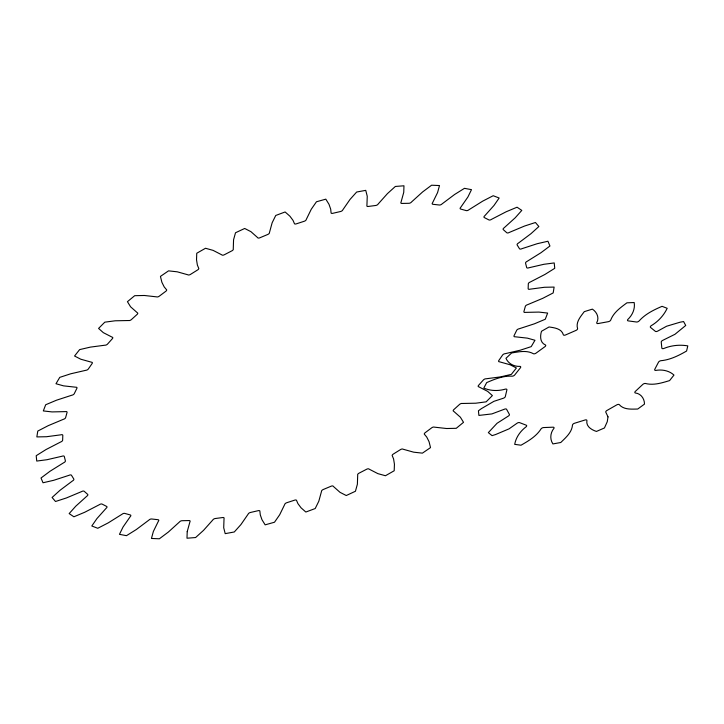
<?xml version="1.0" encoding="UTF-8"?>
<svg xmlns="http://www.w3.org/2000/svg" width="724" height="724" viewBox="0 0 724 724"><rect width="100%" height="100%" fill="white"/><g stroke="black" fill="none" stroke-linecap="round" stroke-linejoin="round"><path stroke-width="1.09" d="M187.208 531.669L186.991 538.213L195.598 537.543L203.498 530.393L212.747 520.04A2.091 1.068 -25.8 0 1 215.245 518.52L222.775 517.533A2.091 1.068 -25.8 0 1 224.033 518.556L223.707 527.733L225.2 533.642L234.295 531.977L240.911 524.592L248.133 514.149A2.091 1.068 -25.8 0 1 250.423 512.483L258.278 510.664A2.091 1.068 -25.8 0 1 259.898 511.425L260.269 514.818L261.97 519.714L265.147 524.846L274.496 522.23L279.672 514.782L284.695 504.51A2.091 1.068 -25.8 0 1 286.713 502.737L294.686 500.139A2.091 1.068 -25.8 0 1 296.632 500.628L297.926 503.623L301.057 507.823L305.836 512.031L315.212 508.538L318.813 501.216L321.51 491.37A2.091 1.068 -25.8 0 1 323.221 489.524L331.121 486.211A2.091 1.068 -25.8 0 1 333.348 486.41L340.009 492.329L346.262 495.533L355.448 491.243L357.385 484.211L357.692 475.034A2.091 1.068 -25.8 0 1 359.05 473.17L366.679 469.224A2.091 1.068 -25.8 0 1 369.122 469.134L377.865 473.632L385.449 475.74L394.2 470.754L394.435 464.202L393.584 458.944L392.336 455.921A2.091 1.068 -25.8 0 1 393.304 454.075L400.481 449.595A2.091 1.068 -25.8 0 1 403.087 449.215L413.694 452.183L422.409 453.143L430.527 447.595L429.051 441.676L426.735 437.061L424.599 434.5A2.091 1.068 -25.8 0 1 425.151 432.717L431.694 427.812A2.091 1.068 -25.8 0 1 434.409 427.151L446.608 428.518L456.256 428.309L463.523 422.327L460.373 417.196L453.686 411.286A2.091 1.068 -25.8 0 1 453.803 409.621L459.559 404.408A2.091 1.068 -25.8 0 1 462.301 403.476L475.804 403.205L486.139 401.838L492.383 395.576L487.632 391.349L478.872 386.86A2.091 1.068 -25.8 0 1 478.564 385.349L483.379 379.964A2.091 1.068 -25.8 0 1 486.094 378.788L500.565 376.887L511.325 374.389L516.402 367.991L510.167 364.778L499.542 361.819A2.091 1.068 -25.8 0 1 498.809 360.507L502.574 355.068A2.091 1.068 -25.8 0 1 505.18 353.683L520.266 350.199L531.199 346.633L534.973 340.262L527.407 338.144L515.189 336.787A2.091 1.068 -25.8 0 1 514.058 335.692L516.674 330.352A2.091 1.068 -25.8 0 1 519.117 328.787L534.439 323.8L545.263 319.257L547.643 313.067L538.937 312.089L525.425 312.379A2.091 1.068 -25.8 0 1 523.914 311.528L525.325 306.406A2.091 1.068 -25.8 0 1 527.534 304.704L542.719 298.342L553.181 292.93L554.113 287.084L544.475 287.274L530.004 289.184A2.091 1.068 -25.8 0 1 528.149 288.614L528.312 283.835A2.091 1.068 -25.8 0 1 530.249 282.034L544.919 274.459L554.756 268.305L554.213 262.939L543.887 264.296L528.801 267.789A2.091 1.068 -25.8 0 1 526.656 267.5L525.57 263.192A2.091 1.068 -25.8 0 1 527.172 261.328L540.973 252.721L549.941 245.997L547.941 241.237L537.181 243.717L521.859 248.712A2.091 1.068 -25.8 0 1 519.47 248.712L517.162 244.974A2.091 1.068 -25.8 0 1 518.402 243.11L530.982 233.68L538.864 226.531L535.443 222.503L524.52 226.051L509.334 232.422A2.091 1.068 -25.8 0 1 506.764 232.721L503.298 229.644A2.091 1.068 -25.8 0 1 504.13 227.816L515.198 217.797L521.796 210.403L517.054 207.209L506.212 211.743L491.551 219.327A2.091 1.068 -25.8 0 1 488.863 219.906L484.311 217.571A2.091 1.068 -25.8 0 1 484.727 215.824L493.994 205.462L499.153 198.014L493.198 195.724L482.727 201.127L468.935 209.743A2.091 1.068 -25.8 0 1 466.193 210.594L460.672 209.055A2.091 1.068 -25.8 0 1 460.663 207.435L467.912 196.991L471.496 189.661L464.473 188.331L454.627 194.475L442.056 203.906A2.091 1.068 -25.8 0 1 439.323 205.01L432.97 204.304A2.091 1.068 -25.8 0 1 432.536 202.847L437.577 192.575L439.504 185.552L431.585 185.217L422.608 191.941L411.558 201.96A2.091 1.068 -25.8 0 1 408.915 203.29L401.883 203.435A2.091 1.068 -25.8 0 1 401.033 202.177L403.748 192.331L403.965 185.787L395.349 186.457L387.458 193.607L378.209 203.96A2.091 1.068 -25.8 0 1 375.711 205.48L368.181 206.467A2.091 1.068 -25.8 0 1 366.923 205.444L367.249 196.267L365.747 190.358L356.661 192.023L350.045 199.408L342.814 209.851A2.091 1.068 -25.8 0 1 340.524 211.517L332.678 213.336A2.091 1.068 -25.8 0 1 331.058 212.575L330.687 209.182L328.986 204.286L325.809 199.154L316.46 201.77L311.284 209.218L306.261 219.49A2.091 1.068 -25.8 0 1 304.234 221.263L296.27 223.861A2.091 1.068 -25.8 0 1 294.324 223.372L293.03 220.377L289.899 216.177L285.12 211.969L275.744 215.462L272.143 222.784L269.446 232.63A2.091 1.068 -25.8 0 1 267.735 234.476L259.835 237.789A2.091 1.068 -25.8 0 1 257.608 237.59L250.938 231.671L244.694 228.467L235.508 232.757L233.562 239.789L233.264 248.966A2.091 1.068 -25.8 0 1 231.906 250.83L224.277 254.776A2.091 1.068 -25.8 0 1 221.834 254.866L213.091 250.368L205.507 248.26L196.756 253.246L196.521 259.798L197.371 265.056L198.62 268.079A2.091 1.068 -25.8 0 1 197.652 269.925L190.475 274.405A2.091 1.068 -25.8 0 1 187.86 274.785L177.262 271.817L168.538 270.857L160.429 276.405L161.905 282.324L164.212 286.939L166.357 289.5A2.091 1.068 -25.8 0 1 165.805 291.283L159.262 296.188A2.091 1.068 -25.8 0 1 156.547 296.849L144.347 295.483L134.7 295.691L127.433 301.673L130.582 306.804L137.27 312.714A2.091 1.068 -25.8 0 1 137.144 314.379L131.397 319.592A2.091 1.068 -25.8 0 1 128.655 320.524L115.152 320.795L104.817 322.162L98.573 328.424L103.324 332.651L112.084 337.14A2.091 1.068 -25.8 0 1 112.392 338.651L107.577 344.036A2.091 1.068 -25.8 0 1 104.862 345.212L90.391 347.113L79.631 349.611L74.554 356.009L80.789 359.222L91.414 362.181A2.091 1.068 -25.8 0 1 92.138 363.493L88.373 368.932A2.091 1.068 -25.8 0 1 85.776 370.317L70.69 373.801L59.757 377.367L55.983 383.738L63.549 385.856L75.767 387.213A2.091 1.068 -25.8 0 1 76.898 388.308L74.282 393.648A2.091 1.068 -25.8 0 1 71.839 395.214L56.517 400.2L45.693 404.743L43.313 410.933L52.019 411.911L65.531 411.621A2.091 1.068 -25.8 0 1 67.042 412.472L65.631 417.594A2.091 1.068 -25.8 0 1 63.422 419.296L48.236 425.658L37.775 431.07L36.843 436.916L46.481 436.726L60.952 434.816A2.091 1.068 -25.8 0 1 62.807 435.386L62.644 440.165A2.091 1.068 -25.8 0 1 60.707 441.966L46.037 449.541L36.2 455.695L36.743 461.061L47.069 459.704L62.155 456.211A2.091 1.068 -25.8 0 1 64.3 456.5L65.386 460.808A2.091 1.068 -25.8 0 1 63.784 462.672L49.983 471.279L41.015 478.003L43.015 482.763L53.775 480.284L69.097 475.288A2.091 1.068 -25.8 0 1 71.486 475.288L73.794 479.026A2.091 1.068 -25.8 0 1 72.554 480.89L59.974 490.32L52.092 497.469L55.504 501.497L66.436 497.949L81.622 491.578A2.091 1.068 -25.8 0 1 84.183 491.279L87.658 494.356A2.091 1.068 -25.8 0 1 86.826 496.184L75.758 506.203L69.16 513.597L73.902 516.791L84.735 512.257L99.405 504.673A2.091 1.068 -25.8 0 1 102.093 504.094L106.645 506.429A2.091 1.068 -25.8 0 1 106.229 508.176L96.962 518.538L91.803 525.986L97.758 528.276L108.229 522.873L122.021 514.257A2.091 1.068 -25.8 0 1 124.754 513.406L130.275 514.945A2.091 1.068 -25.8 0 1 130.293 516.565L123.044 527.009L119.46 534.339L126.483 535.669L136.329 529.525L148.9 520.094A2.091 1.068 -25.8 0 1 151.633 518.99L157.977 519.696A2.091 1.068 -25.8 0 1 158.42 521.153L153.379 531.425L151.452 538.448L159.37 538.783L168.348 532.059L179.398 522.04A2.091 1.068 -25.8 0 1 182.041 520.71L189.073 520.565A2.091 1.068 -25.8 0 1 189.923 521.823L187.208 531.669M608.015 416.87L607.255 421.712L604.44 427.965L596.44 431.441C591.617 429.857 585.779 426.499 586.902 420.463A2.091 1.068 -25.8 0 0 584.874 420.047L574.693 423.205A2.091 1.068 -25.8 0 0 572.512 424.925C571.924 432.436 565.77 437.586 560.774 442.5L552.928 443.93C549.643 439.124 550.294 432.744 553.96 428.309A2.091 1.068 -25.8 0 0 552.874 427.196L543.76 427.558A2.091 1.068 -25.8 0 0 541.09 428.834C536.339 436.328 528.52 440.916 521.018 445.215L514.692 444.355C516.004 437.233 520.384 431.088 526.122 426.789A2.091 1.068 -25.8 0 0 526.149 425.16L519.687 422.671A2.091 1.068 -25.8 0 0 516.99 423.278L509.035 428.861L495.596 434.536L492.058 435.64L488.338 432.626L497.053 423.278L508.194 416.164A2.091 1.068 -25.8 0 0 509.334 414.3L506.637 409.386A2.091 1.068 -25.8 0 0 504.384 409.223L491.913 413.911L478.899 415.422L478.428 410.789L481.388 408.635L493.94 401.322L503.271 398.263A2.091 1.068 -25.8 0 0 505.334 396.49L506.863 390.01A2.091 1.068 -25.8 0 0 505.452 389.096C498.356 391.177 490.637 391.06 483.813 388.064L486.682 382.607C494.745 379.114 503.234 375.638 512.212 376.19A2.091 1.068 -25.8 0 0 514.836 374.815L520.339 367.873A2.091 1.068 -25.8 0 0 519.995 366.38C514.158 366.697 508.329 363.774 505.958 358.299L511.66 352.959C518.818 351.81 526.746 349.964 533.47 353.755A2.091 1.068 -25.8 0 0 536.194 353.022L544.72 346.832A2.091 1.068 -25.8 0 0 545.507 345.004C539.914 342.714 539.995 336.126 541.498 331.266L549.045 326.967C554.43 327.773 561.679 328.578 563.372 334.85A2.091 1.068 -25.8 0 0 565.734 334.877L575.788 330.497A2.091 1.068 -25.8 0 0 577.589 328.66C575.562 322.099 580.666 316.488 584.286 311.646L592.386 309.13C596.838 312.026 599.572 317.682 596.739 322.723A2.091 1.068 -25.8 0 0 598.323 323.51L608.187 321.709A2.091 1.068 -25.8 0 0 610.676 320.18C613.563 312.451 620.586 307.564 626.93 302.822L634.179 302.532C635.292 308.904 632.387 315.157 627.799 319.492A2.091 1.068 -25.8 0 0 628.351 320.904L636.306 321.981A2.091 1.068 -25.8 0 0 639.048 321.022C645.211 314.071 653.672 309.935 662.053 306.333L667.193 308.306C663.718 315.546 658.116 321.61 651.202 325.7A2.091 1.068 -25.8 0 0 650.605 327.492L655.283 331.275A2.091 1.068 -25.8 0 0 657.808 331.049L666.614 326.225L680.153 322.189L683.583 321.556L685.728 325.465L674.958 334.298L662.876 340.289A2.091 1.068 -25.8 0 0 661.247 342.144L661.836 347.973A2.091 1.068 -25.8 0 0 663.718 348.525C671.32 345.366 679.7 344.506 687.8 345.873L686.578 351.031C678.605 355.629 670.134 359.882 660.822 360.715A2.091 1.068 -25.8 0 0 658.433 362.326L654.831 369.186A2.091 1.068 -25.8 0 0 655.736 370.417C662.152 369.303 669.085 370.57 673.972 375.077L669.591 380.598C661.808 382.924 653.537 385.593 645.383 383.467A2.091 1.068 -25.8 0 0 642.659 384.544L635.491 391.259A2.091 1.068 -25.8 0 0 635.256 392.96C640.957 393.539 644.514 398.68 644.487 404.11L637.708 409.042C631.428 409.105 623.789 409.947 619.237 404.598A2.091 1.068 -25.8 0 0 616.64 404.96L607.137 410.363A2.091 1.068 -25.8 0 0 605.816 412.237L608.015 416.87"/></g></svg>
